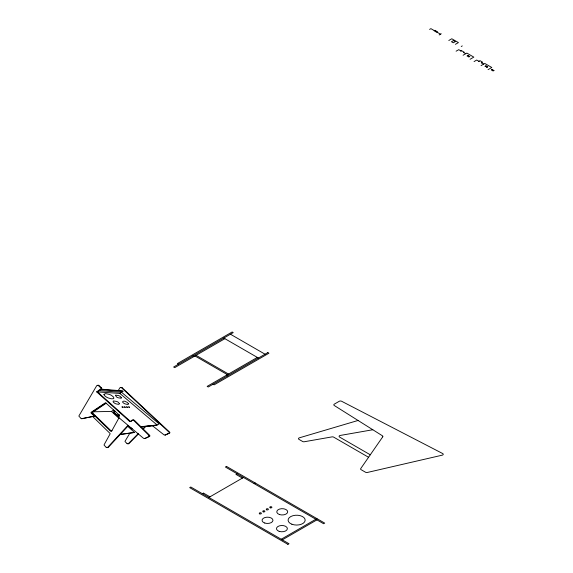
<?xml version="1.0" encoding="UTF-8"?>
<svg xmlns="http://www.w3.org/2000/svg" width="573" height="573" viewBox="0 0 573 573"><rect width="100%" height="100%" fill="white"/><g stroke="black" fill="none" stroke-linecap="round" stroke-linejoin="round"><path stroke-width="0.86" d="M111.864 430.724L119.019 417.767M129.713 433.417L125.1 441.146A1.382 0.795 0 0 0 125.251 441.804L126.984 443.473M118.196 390.535L119.943 387.842A0.91 0.53 0 0 1 120.638 387.42A0.91 0.53 0 0 1 121.576 387.592M131.181 421.169L131.89 420.396M107.645 447.37L128.023 425.316M128.402 425.632L108.39 447.234A0.781 0.451 0 0 1 107.953 447.463L107.223 447.592M128.445 443.559L138.093 433.761M142.999 428.769L145.177 426.563M138.372 433.997L129.054 443.452A0.766 0.444 0 0 1 128.631 443.66L128.03 443.767M143.264 429.034L145.764 426.498M131.253 421.191A1.067 0.616 0 0 1 130.315 421.52A1.067 0.616 0 0 1 129.376 421.191L96.679 391.86L100.662 388.952A1.597 0.924 0 0 0 100.791 387.928L98.162 385.343L96.78 385.579L79.017 415.726A1.576 0.91 0 0 0 79.138 416.464L81.08 418.426M96.679 391.86L119.829 393.407L122.966 391.309L122.45 390.879L101.22 389.174M148.93 435.473A1.504 0.867 0 0 1 148.808 436.569L144.962 438.366A0.988 0.573 0 0 1 144.002 438.46A1.404 0.809 0 0 1 143.329 438.152L118.525 417.352L119.37 415.812A1.619 0.931 0 0 0 119.205 415.031L106.148 403.227L92.668 412.302A1.554 0.895 0 0 0 92.747 413.14M93.406 411.779L111.456 411.428L113.683 410.039M114.808 411.056L113.726 411.722A1.282 0.738 0 0 0 113.655 412.61L118.625 417.173M114.364 411.708L115.058 411.278M429.585 29.416L430.91 28.65L434.384 30.655M439.183 34.96L441.246 33.771M448.788 40.504L451.803 38.763L458.421 42.588L455.406 44.329M461.251 46.499L462.275 45.904M456.101 51.198L458.751 49.672L461.236 51.104M460.685 51.061L461.466 50.61L464.123 52.143L463.335 52.594M463.099 55.237L466.837 53.081L473.828 57.121L470.089 59.277M467.052 56.004L468.162 55.366M468.764 56.992L469.874 56.355M474.064 61.576L476.722 60.043L479.207 61.476M478.648 61.433L479.981 60.666L482.631 62.199L481.306 62.966M481.062 65.616L484.801 63.453L491.799 67.492L488.06 69.648M485.016 66.382L486.126 65.737M486.728 67.37L487.838 66.726M491.24 69.97L492.107 69.469M492.952 70.959L493.819 70.458M224.888 338.679L174.715 367.644L173.626 367.021L233.225 332.612L232.144 331.982L177.365 363.604L178.454 364.235M257.334 357.409L207.161 386.374L208.243 387.004L267.827 352.603M202.419 493.733L203.508 493.109M237.036 473.749L235.954 474.38L242.393 478.097M208.866 497.457L243.482 477.467M254.14 483.626L255.221 482.996M281.228 539.236L316.933 518.622M282.317 539.859L316.933 519.876M287.918 544.35L289.007 543.727L190.773 487.007L189.684 487.637L287.875 544.329M127.765 426.312L134.49 432.457L120.079 434.613M149.467 436.44L145.657 438.252A0.967 0.559 0 0 1 145.32 438.359L144.64 438.474M165.353 434.878L168.949 433.231A1.296 0.752 0 0 0 169.114 432.264L121.447 387.656M358.068 420.467L299.4 437.815A1.705 0.981 0 0 0 298.97 439.384L302.623 441.489A1.705 0.981 0 0 0 304.327 441.74L331.982 436.891A1.705 0.981 0 0 1 333.679 437.142L368.561 457.275M81.939 418.677L94.946 416.041L81.803 418.691M117.121 415.203L118.983 414.831M117.207 415.282L119.077 414.909M372.815 429.743L340.312 435.437A1.705 0.981 0 0 0 339.596 437.077L370.287 454.79M165.045 434.971L165.583 434.878A0.945 0.544 0 0 0 165.898 434.785L169.486 433.145A1.296 0.745 0 0 0 169.658 432.178L122.078 387.713M120.366 434.305L134.49 432.457M141.044 426.842L156.737 425.187M141.187 426.985L156.365 425.374L159.208 423.956L121.526 392.276L99.201 390.643M140.894 426.699L157.117 425.001L119.829 393.407M132.685 420.066L133.402 420.016M100.683 389.568L122.966 391.309M97.804 385.206L98.506 385.271A0.831 0.48 0 0 1 99.05 385.514L101.579 387.993M120.924 387.434L121.548 387.491A0.802 0.458 0 0 1 122.07 387.713M94.18 416.07L91.193 413.183A1.547 0.895 0 0 1 91.179 412.288L105.11 403.012A0.738 0.43 0 0 1 105.783 403.027L106.148 403.227M437.041 32.188L440.515 34.194M463.578 52.451L465.749 53.704M481.542 62.829L483.719 64.083M467.919 55.502L469.631 56.491M485.89 65.881L487.602 66.869M491.863 69.326L494.062 70.594M467.296 55.868L469.008 56.856M485.259 66.239L486.971 67.227M491.476 69.827L493.195 70.816M267.842 352.596L268.93 353.219L214.152 384.841L213.07 384.218M230.439 334.217L265.048 354.207M223.799 338.049L258.416 358.032M196.059 355.317L228.505 374.047M194.978 355.948L227.424 374.678M192.929 355.876L194.011 356.506M226.457 375.236L227.538 375.859M203.565 493.145L209.947 496.827M152.533 425.782L163.814 434.699A1.103 0.637 0 0 0 165.382 434.907M130.128 421.134L97.46 391.911L101.442 389.01A1.59 0.917 0 0 0 101.564 387.993M114.256 412.603L118.847 416.772M130.866 427.702L131.704 428.461A1.16 0.673 0 0 0 131.983 428.64M128.18 425.868L131.095 428.525A0.967 0.559 0 0 0 131.955 428.826M111.456 411.428L118.812 418.14M92.74 413.14L110.961 430.717A1.153 0.666 0 0 0 111.542 431.018M110.217 430.796L91.967 413.162A1.54 0.888 0 0 1 91.959 412.266L105.568 403.17A0.974 0.566 0 0 1 105.833 403.041M92.668 416.528L109.873 433.281A1.612 0.931 0 0 1 110.037 434.026L104.157 444.662A1.612 0.931 0 0 0 104.329 445.393L106.134 447.255M149.675 435.337L134.462 420.367A1.16 0.666 0 0 0 133.523 420.002M148.987 435.451L133.738 420.417A1.096 0.63 0 0 0 132.807 420.045A1.096 0.63 0 0 0 131.811 420.374M130.766 421.434A1.196 0.688 0 0 1 130.135 421.134M107.796 447.441A0.938 0.544 0 0 1 106.893 447.62A0.938 0.544 0 0 1 106.184 447.248M111.986 430.738A0.974 0.559 0 0 1 111.119 431.14A0.974 0.559 0 0 1 110.166 430.81M149.617 435.365A1.497 0.867 0 0 1 149.496 436.454M81.953 418.713A0.781 0.451 0 0 1 81.122 418.419M114.285 412.589A1.275 0.738 0 0 1 114.356 411.708M128.553 443.617A0.895 0.516 0 0 1 127.715 443.796A0.895 0.516 0 0 1 127.027 443.466M103.935 394.367L104.415 395.513L106.299 396.996A13.537 7.814 0 0 0 108.254 397.956L111.226 398.779L113.253 398.729A1.289 0.745 0 0 0 113.819 398.364L113.604 397.11L111.57 395.442A13.551 7.821 0 0 0 109.701 394.518L105.668 393.579L103.935 394.367M129.577 407.253L129.57 407.224A1.325 0.766 0 0 0 128.767 406.744L128.409 406.916A1.361 0.788 0 0 0 129.183 407.346L129.555 407.324M128.524 403.908L127.478 404.502L124.943 403.843A8.409 4.856 0 0 1 123.575 403.077C120.86 401.437 124.312 400.441 125.773 401.68A8.359 4.828 0 0 1 127.414 402.568L128.524 403.908M127.457 407.253L127.048 407.353A1.361 0.788 0 0 1 126.282 406.909L126.654 406.723A1.361 0.788 0 0 1 127.421 407.167L127.457 407.274M125.294 407.253L125.294 407.224A1.368 0.788 0 0 0 124.477 406.723L124.09 406.909A1.361 0.788 0 0 0 124.878 407.346L125.265 407.324M123.08 407.253L122.651 407.353A1.361 0.788 0 0 1 121.87 406.902L122.264 406.708A1.368 0.788 0 0 1 123.045 407.159L123.08 407.281M121.369 397.784L121.304 398.006A0.738 0.423 0 0 1 120.989 398.228L118.031 397.748A8.523 4.921 0 0 1 116.606 397.01L115.417 395.349A0.731 0.423 0 0 1 115.76 395.134L118.704 395.635A8.437 4.87 0 0 1 120.323 396.509L121.369 397.784M119.485 403.75L118.504 404.366L115.896 403.829A8.473 4.892 0 0 1 114.371 403.048L113.268 402.074L113.132 401.215A0.888 0.516 0 0 1 113.504 400.964L116.663 401.429A8.409 4.856 0 0 1 118.389 402.353L119.485 403.75M382.743 436.812L360.711 468.614A1.705 0.981 0 0 0 361.09 469.674L365.531 472.238A1.705 0.981 0 0 0 367.365 472.46L442.17 455.184A1.705 0.981 0 0 0 442.671 453.537L341.594 401.25A1.705 0.981 0 0 0 339.252 401.286L334.31 404.137A1.705 0.981 0 0 0 334.26 405.498L382.413 435.781A1.705 0.981 0 0 1 382.743 436.812M434.928 30.34L434.141 30.792L436.798 32.324L437.579 31.873L434.928 30.34M453.508 40.547L451.46 41.729L453.279 42.782L455.327 41.6L453.508 40.547M226.471 466.401L225.39 467.024L323.623 523.736L324.705 523.113L226.471 466.401M259.798 513.881A1.067 0.616 0 0 0 261.403 513.351A1.067 0.616 0 0 0 259.798 512.814A1.067 0.616 0 0 0 259.798 513.881M263.301 511.861A1.067 0.616 0 0 0 264.898 511.331A1.067 0.616 0 0 0 263.301 510.794A1.067 0.616 0 0 0 263.301 511.861M266.731 509.82A1.067 0.616 0 0 0 268.393 509.354A1.067 0.616 0 0 0 266.86 508.752A1.067 0.616 0 0 0 266.731 509.82M270.291 507.821A1.067 0.616 0 0 0 271.896 507.291A1.067 0.616 0 0 0 270.291 506.754A1.067 0.616 0 0 0 270.291 507.821M264.783 523.042A5.458 3.152 0 0 0 272.97 520.313A5.458 3.152 0 0 0 264.783 517.584A5.458 3.152 0 0 0 264.783 523.042M279.495 514.547A5.458 3.152 0 0 0 287.682 511.818A5.458 3.152 0 0 0 279.495 509.089A5.458 3.152 0 0 0 279.495 514.547M279.194 531.364A5.458 3.152 0 0 0 287.381 528.635A5.458 3.152 0 0 0 279.194 525.907A5.458 3.152 0 0 0 279.194 531.364M291.858 524.216A8.531 4.921 0 0 0 305.144 520.492A8.531 4.921 0 0 0 292.91 515.707A8.531 4.921 0 0 0 291.858 524.216"/></g></svg>
